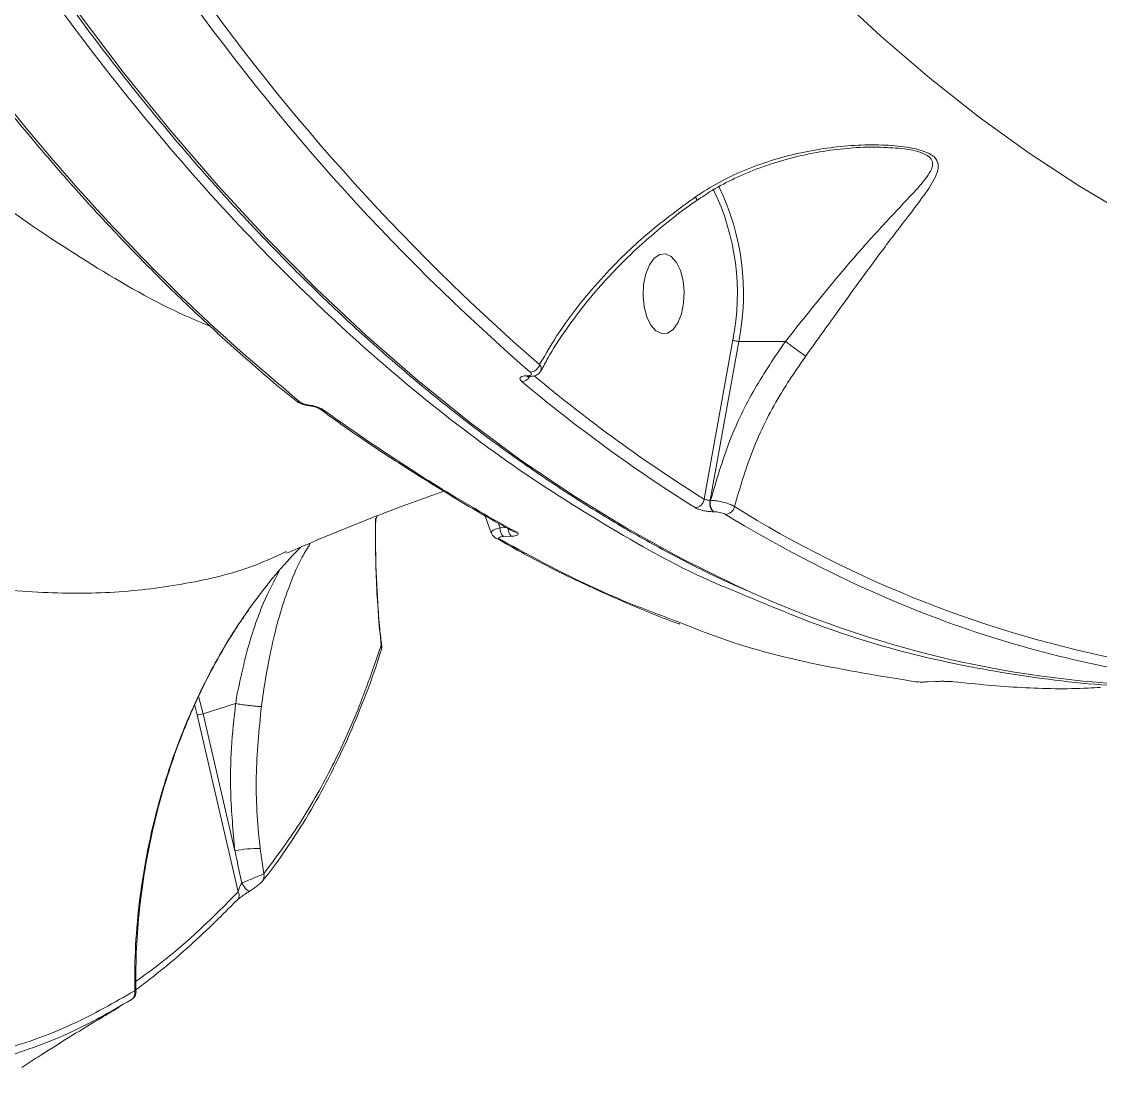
# Model space of a CAD drawing. Header units: millimetres. Extents: x -5550 to 7488, y -4093 to 4627.
# Drawn here: x -2173.9 to -2052.5, y 1529 to 1647.6 of the extents above; entities that cross this region are included whole.
import ezdxf

# ---------------------------------------------------------------- set-up
doc = ezdxf.new("R2010")
doc.units = ezdxf.units.MM
doc.layers.add('DIKOM_ОБЪЕКТ', color=7, linetype='Continuous')

msp = doc.modelspace()

# ---------------------------------------------------------------- linework, layer by layer
at = {"layer": 'DIKOM_ОБЪЕКТ', "color": 7, "linetype": 'Continuous', "lineweight": 15}
for p, q in [((-2093.852, 1611.778), (-2097.085, 1593.858)), ((-2096.406, 1593.733), (-2093.18, 1611.615)), ((-2087.938, 1611.615), (-2093.18, 1611.615)), ((-2117.009, 1607.734), (-2117.078, 1607.734)), ((-2116.872, 1607.651), (-2116.804, 1607.651)), ((-2141.451, 1604.36), (-2141.444, 1604.359)), ((-2096.359, 1593.733), (-2096.406, 1593.733)), ((-2134.042, 1591.57), (-2133.877, 1591.968)), ((-2121.769, 1592.053), (-2121.053, 1590.088)), ((-2096.075, 1592.449), (-2096.028, 1592.449)), ((-2120.051, 1590.632), (-2120.286, 1591.195)), ((-2119.346, 1590.657), (-2120.051, 1590.632)), ((-2119.682, 1589.658), (-2118.789, 1589.689)), ((-2144.109, 1587.967), (-2144.176, 1587.937)), ((-2148.759, 1580.804), (-2148.368, 1581.36)), ((-2071.062, 1573.35), (-2071.916, 1573.305)), ((-2071.916, 1573.305), (-2071.868, 1573.303)), ((-2071.868, 1573.3), (-2071.015, 1573.347)), ((-2071.062, 1573.35), (-2071.015, 1573.348)), ((-2153.473, 1569.721), (-2153.954, 1571.546)), ((-2154.404, 1570.658), (-2154.137, 1569.598)), ((-2153.473, 1569.721), (-2149.809, 1570.856)), ((-2154.137, 1569.598), (-2149.513, 1549.687)), ((-2149.895, 1554.314), (-2153.473, 1569.721)), ((-2146.649, 1551.706), (-2147.046, 1554.562)), ((-2148.226, 1549.778), (-2148.079, 1549.872))]:
    msp.add_line(p, q, dxfattribs=at)
at = {"layer": 'DIKOM_ОБЪЕКТ', "color": 7, "linetype": 'Continuous', "lineweight": 15, "flags": 128}
for points in [[(-2049.09, 1625.676), (-2054.832, 1629.062), (-2060.519, 1632.786), (-2066.144, 1636.845), (-2071.702, 1641.236), (-2077.19, 1645.953), (-2082.6, 1650.993)], [(-2091.741, 1583.371), (-2093.64, 1584.23), (-2099.726, 1587.22), (-2105.764, 1590.553), (-2111.751, 1594.224), (-2117.68, 1598.23), (-2123.546, 1602.57), (-2129.345, 1607.238), (-2135.073, 1612.23), (-2140.722, 1617.543), (-2146.291, 1623.173), (-2151.772, 1629.114), (-2157.163, 1635.361), (-2162.458, 1641.909), (-2167.653, 1648.752)], [(-2099.64, 1614.717), (-2100.048, 1613.71), (-2100.585, 1612.967), (-2101.208, 1612.548), (-2101.867, 1612.488), (-2102.508, 1612.789), (-2103.08, 1613.43), (-2103.535, 1614.357), (-2103.837, 1615.495), (-2103.962, 1616.753), (-2103.899, 1618.028), (-2103.654, 1619.217), (-2103.246, 1620.224), (-2102.709, 1620.967), (-2102.086, 1621.386), (-2101.427, 1621.447), (-2100.785, 1621.145), (-2100.214, 1620.504), (-2099.759, 1619.577), (-2099.457, 1618.439), (-2099.332, 1617.181), (-2099.394, 1615.906), (-2099.64, 1614.717)], [(-2141.498, 1604.43), (-2141.473, 1604.377), (-2141.451, 1604.36)], [(-2149.113, 1550.677), (-2148.994, 1550.469), (-2148.861, 1550.27), (-2148.721, 1550.092), (-2148.583, 1549.945), (-2148.455, 1549.838), (-2148.344, 1549.776), (-2148.257, 1549.764), (-2148.199, 1549.802)]]:
    msp.add_lwpolyline(points, dxfattribs=at)
at = {"layer": 'DIKOM_ОБЪЕКТ', "color": 7, "linetype": 'Continuous', "lineweight": 15}
for centre, radius, start, end in [((-1955.097, 1793.741), 244.735, 214.45513, 229.01533), ((-1955.787, 1793.301), 245.278, 214.45523, 229.01533), ((-2120.152, 1616.969), 26.807, 348.83563, 26.06195), ((-2120.369, 1616.969), 27.712, 348.85877, 25.78339), ((-2116.731, 1609.309), 1.166, 273.76261, 344.33757), ((-2117.675, 1608.223), 1.117, 272.93982, 327.66405), ((-2116.865, 1607.965), 0.314, 227.33104, 269.21307), ((-2116.796, 1607.966), 0.316, 227.40118, 267.77377), ((-2005.583, 1740.077), 172.489, 230.11129, 237.96222), ((-2006.259, 1739.652), 173.115, 229.96411, 237.95971), ((-2142.582, 1605.446), 0.676, 230.93068, 274.12559), ((-2140.102, 1604.592), 0.63, 233.24039, 275.40667), ((-2098.183, 1594.012), 1.109, 274.35271, 352.0228), ((-2095.113, 1593.381), 1.34, 164.78948, 224.08771), ((-2095.065, 1593.382), 1.34, 164.79574, 224.08145), ((-2094.754, 1593.243), 1.1, 274.22589, 348.86591), ((-2024.623, 1703.836), 130.56, 238.06954, 259.08168), ((-2019.836, 1714.276), 143.235, 238.50163, 246.37569), ((-2118.83, 1590.537), 1.225, 175.56656, 225.88323), ((-2117.938, 1590.565), 1.222, 175.39232, 225.81961), ((-2120.117, 1590.052), 0.704, 239.1135, 273.50599), ((-2118.293, 1590.851), 0.677, 240.81653, 273.55907), ((-2042.959, 1691.118), 118.276, 245.64182, 269.68256), ((-2027.626, 1695.891), 123.268, 246.2684, 259.42336), ((-2134.223, 1577.107), 0.827, 343.07312, 20.00347), ((-2154.272, 1572.164), 2.569, 273.00998, 288.10125), ((-2147.231, 1540.207), 14.356, 89.26404, 100.69758), ((-2147.513, 1551.447), 0.902, 322.28743, 16.70007), ((-2150.259, 1549.306), 0.837, 302.44751, 27.06988), ((-2162.071, 1538.33), 0.935, 301.85372, 14.41045)]:
    msp.add_arc(centre, radius, start, end, dxfattribs=at)
for points, knots in [([(-2260.415, 1991.843), (-2260.408, 1989.822), (-2260.387, 1983.963), (-2260.229, 1974.268), (-2259.887, 1962.769), (-2259.38, 1951.293), (-2258.712, 1939.848), (-2257.882, 1928.443), (-2256.891, 1917.086), (-2255.74, 1905.786), (-2254.429, 1894.552), (-2252.96, 1883.391), (-2251.334, 1872.313), (-2249.552, 1861.325), (-2247.615, 1850.435), (-2245.525, 1839.653), (-2243.282, 1828.986), (-2240.89, 1818.442), (-2238.35, 1808.029), (-2235.663, 1797.755), (-2232.832, 1787.627), (-2229.858, 1777.653), (-2226.745, 1767.841), (-2223.493, 1758.198), (-2220.106, 1748.731), (-2216.587, 1739.447), (-2212.937, 1730.354), (-2209.159, 1721.458), (-2205.257, 1712.766), (-2201.233, 1704.284), (-2197.09, 1696.019), (-2192.831, 1687.977), (-2188.46, 1680.164), (-2183.979, 1672.586), (-2179.392, 1665.249), (-2174.703, 1658.158), (-2169.914, 1651.318), (-2165.029, 1644.735), (-2160.052, 1638.414), (-2154.988, 1632.36), (-2149.838, 1626.577), (-2144.608, 1621.07), (-2139.301, 1615.842), (-2133.921, 1610.899), (-2128.473, 1606.243), (-2122.961, 1601.879), (-2117.388, 1597.809), (-2111.759, 1594.039), (-2106.079, 1590.564), (-2100.349, 1587.41), (-2095.664, 1585.042), (-2092.877, 1583.837), (-2092.028, 1583.47)], [0, 0, 0, 0, 0.0107474, 0.0311662, 0.0515854, 0.0720045, 0.0924238, 0.1128431, 0.1332627, 0.1536823, 0.1741021, 0.1945222, 0.2149424, 0.235363, 0.2557837, 0.2762049, 0.2966264, 0.3170482, 0.3374704, 0.3578932, 0.3783163, 0.3987397, 0.4191639, 0.4395884, 0.4600136, 0.4804391, 0.5008653, 0.5212924, 0.5417199, 0.5621478, 0.5825765, 0.6030056, 0.6234354, 0.6438659, 0.6642964, 0.6847274, 0.7051589, 0.7255903, 0.7460215, 0.7664524, 0.7868828, 0.8073123, 0.8277406, 0.8481671, 0.8685915, 0.8890133, 0.9094319, 0.9298468, 0.9502573, 0.9706631, 0.9910633, 1, 1, 1, 1]), ([(-2248.421, 1848.253), (-2247.588, 1843.97), (-2245.343, 1832.43), (-2241.172, 1814.021), (-2235.776, 1793.227), (-2229.731, 1772.854), (-2223.04, 1752.986), (-2215.709, 1733.707), (-2207.9, 1715.442), (-2199.651, 1698.228), (-2191.008, 1682.083), (-2181.832, 1666.741), (-2172.13, 1652.294), (-2161.926, 1638.813), (-2151.443, 1626.597), (-2140.725, 1615.654), (-2129.816, 1605.98), (-2118.545, 1597.373), (-2106.916, 1590.082), (-2098.561, 1585.466), (-2094.089, 1583.701), (-2093.65, 1583.527)], [0, 0, 0, 0, 0.0329057, 0.0886478, 0.1444328, 0.200175, 0.2575363, 0.3149439, 0.3723054, 0.4280473, 0.4838323, 0.5395744, 0.5969356, 0.6543438, 0.7117048, 0.7674462, 0.8232306, 0.8789721, 0.9363325, 0.9937398, 1, 1, 1, 1]), ([(-2276.346, 1800.361), (-2274.784, 1794.808), (-2271.662, 1783.7), (-2266.437, 1767.612), (-2260.819, 1751.987), (-2254.567, 1736.381), (-2247.67, 1720.952), (-2240.097, 1705.84), (-2232.017, 1691.457), (-2223.432, 1677.89), (-2214.356, 1665.214), (-2205.082, 1653.833), (-2195.66, 1643.725), (-2186.137, 1634.848), (-2176.257, 1626.918), (-2166.018, 1620.126), (-2158.095, 1615.568), (-2153.572, 1613.686), (-2152.634, 1613.296)], [0, 0, 0, 0, 0.0603084, 0.1206169, 0.1815257, 0.2424342, 0.3097678, 0.3771529, 0.4444855, 0.5138028, 0.5831775, 0.6524938, 0.7177087, 0.7829726, 0.8481869, 0.9152831, 0.9824338, 1, 1, 1, 1]), ([(-2144.176, 1587.937), (-2145.257, 1587.433), (-2148.575, 1585.883), (-2154.82, 1584.36), (-2162.818, 1583.272), (-2171.506, 1583.207), (-2180.839, 1584.136), (-2190.816, 1586.103), (-2201.441, 1589.123), (-2212.704, 1593.239), (-2224.641, 1598.496), (-2237.087, 1604.852), (-2249.736, 1612.142), (-2262.461, 1620.246), (-2275.191, 1629.059), (-2288.275, 1638.817), (-2301.681, 1649.525), (-2315.363, 1661.166), (-2328.937, 1673.412), (-2342.352, 1686.186), (-2355.566, 1699.408), (-2368.869, 1713.364), (-2382.216, 1728.048), (-2395.581, 1743.387), (-2404.354, 1754.04), (-2408.739, 1759.365)], [0, 0, 0, 0, 0.0209045, 0.0641637, 0.1074556, 0.1507143, 0.1952215, 0.2397647, 0.2842717, 0.3303885, 0.3765055, 0.4232847, 0.4700641, 0.5140002, 0.5579708, 0.6019074, 0.6471239, 0.6923774, 0.7375949, 0.7807363, 0.8239091, 0.8670507, 0.911356, 0.9556947, 1, 1, 1, 1]), ([(-2182.857, 1647.261), (-2181.934, 1646.015), (-2179.381, 1642.567), (-2175.097, 1637.207), (-2170.02, 1631.168), (-2164.865, 1625.425), (-2159.639, 1619.969), (-2154.339, 1614.785), (-2148.951, 1609.907), (-2145.166, 1606.626), (-2143.161, 1605.058), (-2143, 1604.932)], [0, 0, 0, 0, 0.0741269, 0.205133, 0.3360714, 0.4666817, 0.5968877, 0.7270852, 0.8576689, 0.9885181, 1, 1, 1, 1]), ([(-2142.534, 1604.771), (-2145.987, 1607.686), (-2152.894, 1613.516), (-2162.97, 1623.63), (-2172.837, 1634.659), (-2179.164, 1642.887), (-2182.327, 1647.001)], [0, 0, 0, 0, 0.2486163, 0.4972329, 0.7486171, 1, 1, 1, 1]), ([(-2085.66, 1609.963), (-2084.894, 1611.021), (-2083.249, 1613.293), (-2080.835, 1616.683), (-2078.155, 1620.369), (-2075.377, 1624.062), (-2072.956, 1627.189), (-2071.466, 1629.288), (-2070.807, 1630.627), (-2070.651, 1631.545), (-2070.961, 1632.153), (-2071.5, 1632.625), (-2072.394, 1633.086), (-2074.41, 1633.542), (-2077.106, 1633.755), (-2081.197, 1633.681), (-2086.473, 1632.951), (-2091.571, 1631.364), (-2095.433, 1629.561), (-2097.185, 1628.44), (-2098.066, 1627.876)], [0, 0, 0, 0, 0.0590561, 0.1267721, 0.1965301, 0.2899967, 0.3861933, 0.45277, 0.4864316, 0.5209069, 0.5489139, 0.5542502, 0.5800464, 0.6152113, 0.6617343, 0.7094932, 0.8061395, 0.9056045, 0.9525536, 1, 1, 1, 1]), ([(-2097.902, 1627.459), (-2097.338, 1627.847), (-2095.97, 1628.788), (-2093.585, 1630.022), (-2090.76, 1631.213), (-2087.689, 1632.18), (-2084.535, 1632.894), (-2081.439, 1633.321), (-2079.012, 1633.484), (-2077.638, 1633.455), (-2077.214, 1633.446)], [0, 0, 0, 0, 0.092856, 0.2248944, 0.364422, 0.5106275, 0.6640435, 0.8059263, 0.9399965, 1, 1, 1, 1]), ([(-2077.2, 1633.447), (-2076.302, 1633.413), (-2074.709, 1633.351), (-2072.798, 1632.963), (-2071.953, 1632.549), (-2071.486, 1632.126), (-2071.279, 1631.573), (-2071.58, 1630.748), (-2072.434, 1629.528), (-2074.185, 1627.623), (-2076.92, 1624.756), (-2079.956, 1621.376), (-2082.872, 1617.925), (-2085.416, 1614.771), (-2087.148, 1612.612), (-2087.933, 1611.613), (-2087.933, 1611.613)], [0, 0, 0, 0, 0.0657144, 0.1165042, 0.152602, 0.1600582, 0.1997108, 0.2493262, 0.3009167, 0.4028741, 0.5482374, 0.6970441, 0.8021606, 0.9097135, 0.9999497, 1, 1, 1, 1]), ([(-2077.903, 1633.451), (-2077.751, 1633.46), (-2077.512, 1633.474), (-2077.283, 1633.454), (-2077.2, 1633.447)], [0, 0, 0, 0, 0.6379811, 1, 1, 1, 1]), ([(-2098.066, 1627.876), (-2099.845, 1626.569), (-2103.449, 1623.922), (-2107.569, 1619.944), (-2110.859, 1616.182), (-2113.45, 1612.724), (-2114.885, 1610.243), (-2115.608, 1608.994)], [0, 0, 0, 0, 0.2398779, 0.4858746, 0.6394216, 0.8185467, 1, 1, 1, 1]), ([(-2115.421, 1608.325), (-2115.166, 1608.815), (-2114.432, 1610.228), (-2112.935, 1612.548), (-2110.965, 1615.263), (-2108.751, 1617.918), (-2106.335, 1620.481), (-2103.737, 1622.935), (-2100.964, 1625.236), (-2099.015, 1626.755), (-2097.959, 1627.451), (-2097.919, 1627.478)], [0, 0, 0, 0, 0.0706055, 0.2032335, 0.3361351, 0.4693144, 0.6021863, 0.7334677, 0.8644143, 0.9948467, 1, 1, 1, 1]), ([(-2097.927, 1627.49), (-2097.92, 1627.512), (-2097.908, 1627.55), (-2097.983, 1627.719), (-2098.045, 1627.836), (-2098.066, 1627.876)], [0, 0, 0, 0, 0.4690341, 0.8172211, 1, 1, 1, 1]), ([(-2087.938, 1611.615), (-2089.13, 1609.862), (-2091.542, 1606.315), (-2094.451, 1600.277), (-2095.701, 1595.988), (-2096.359, 1593.733)], [0, 0, 0, 0, 0.3165675, 0.6406656, 1, 1, 1, 1]), ([(-2093.852, 1611.778), (-2093.842, 1611.772), (-2093.823, 1611.76), (-2093.765, 1611.73), (-2093.662, 1611.69), (-2093.503, 1611.648), (-2093.332, 1611.62), (-2093.231, 1611.616), (-2093.18, 1611.615)], [0, 0, 0, 0, 0.0702473, 0.1414707, 0.3560972, 0.5706995, 0.785343, 1, 1, 1, 1]), ([(-2087.933, 1611.613), (-2087.934, 1611.613), (-2087.936, 1611.614), (-2087.938, 1611.615), (-2087.938, 1611.615)], [0, 0, 0, 0, 0.6163754, 1, 1, 1, 1]), ([(-2085.66, 1609.963), (-2085.679, 1609.977), (-2085.756, 1610.028), (-2085.974, 1610.178), (-2086.373, 1610.46), (-2086.913, 1610.85), (-2087.466, 1611.258), (-2087.777, 1611.495), (-2087.933, 1611.613)], [0, 0, 0, 0, 0.038097, 0.1491975, 0.3619067, 0.5745956, 0.7873024, 1, 1, 1, 1]), ([(-2093.675, 1593.031), (-2093.053, 1595.146), (-2091.791, 1599.433), (-2088.975, 1605.141), (-2086.66, 1608.508), (-2085.66, 1609.963)], [0, 0, 0, 0, 0.3558559, 0.7214815, 1, 1, 1, 1]), ([(-2115.45, 1608.337), (-2115.421, 1608.432), (-2115.362, 1608.625), (-2115.525, 1608.869), (-2115.608, 1608.994)], [0, 0, 0, 0, 0.488533, 1, 1, 1, 1]), ([(-2117.078, 1607.734), (-2117.15, 1607.732), (-2117.364, 1607.726), (-2117.644, 1607.661), (-2117.825, 1607.52), (-2117.833, 1607.326), (-2117.69, 1607.18), (-2117.618, 1607.107)], [0, 0, 0, 0, 0.1082939, 0.3204353, 0.543079, 0.7716006, 1, 1, 1, 1]), ([(-2117.045, 1607.638), (-2117.047, 1607.638), (-2117.055, 1607.635), (-2117.008, 1607.645), (-2116.944, 1607.652), (-2116.88, 1607.65), (-2116.87, 1607.65)], [0, 0, 0, 0, 0.1193671, 0.4675128, 0.9110997, 1, 1, 1, 1]), ([(-2116.654, 1608.145), (-2116.607, 1608.097), (-2116.513, 1608), (-2116.519, 1607.873), (-2116.637, 1607.781), (-2116.821, 1607.739), (-2116.961, 1607.735), (-2117.009, 1607.734)], [0, 0, 0, 0, 0.2288317, 0.4578475, 0.6785044, 0.8883708, 1, 1, 1, 1]), ([(-2116.807, 1607.661), (-2116.589, 1607.671), (-2116.192, 1607.69), (-2115.705, 1607.948), (-2115.526, 1608.218), (-2115.453, 1608.33)], [0, 0, 0, 0, 0.4165079, 0.7586389, 1, 1, 1, 1]), ([(-2142.995, 1604.93), (-2142.952, 1604.89), (-2142.785, 1604.734), (-2142.378, 1604.565), (-2141.878, 1604.406), (-2141.551, 1604.382), (-2141.45, 1604.374)], [0, 0, 0, 0, 0.1111228, 0.4318451, 0.8239171, 1, 1, 1, 1]), ([(-2141.498, 1604.43), (-2141.573, 1604.44), (-2141.762, 1604.465), (-2142.054, 1604.537), (-2142.346, 1604.644), (-2142.471, 1604.729), (-2142.534, 1604.771)], [0, 0, 0, 0, 0.1836315, 0.4626498, 0.7309659, 1, 1, 1, 1]), ([(-2140.043, 1603.964), (-2140.145, 1604.027), (-2140.349, 1604.151), (-2140.8, 1604.305), (-2141.199, 1604.393), (-2141.432, 1604.422), (-2141.498, 1604.43)], [0, 0, 0, 0, 0.2927858, 0.5849549, 0.8819916, 1, 1, 1, 1]), ([(-2141.445, 1604.355), (-2141.382, 1604.349), (-2141.203, 1604.33), (-2140.923, 1604.265), (-2140.67, 1604.181), (-2140.53, 1604.117), (-2140.467, 1604.077), (-2140.469, 1604.079), (-2140.469, 1604.079)], [0, 0, 0, 0, 0.148678, 0.4225317, 0.6469166, 0.8275465, 0.9656587, 1, 1, 1, 1]), ([(-2140.331, 1604.01), (-2139.386, 1603.328), (-2136.427, 1601.19), (-2131.461, 1597.894), (-2125.449, 1594.148), (-2121.166, 1591.618), (-2118.898, 1590.418), (-2118.616, 1590.269)], [0, 0, 0, 0, 0.1300595, 0.4071645, 0.6844398, 0.9607389, 1, 1, 1, 1]), ([(-2118.251, 1590.175), (-2118.598, 1590.366), (-2120.333, 1591.321), (-2124.819, 1593.895), (-2131.732, 1598.159), (-2137.271, 1602.028), (-2140.043, 1603.964)], [0, 0, 0, 0, 0.0480621, 0.2403217, 0.6198798, 1, 1, 1, 1]), ([(-2144.106, 1587.774), (-2142.323, 1588.539), (-2138.051, 1590.374), (-2132.141, 1592.702), (-2128.05, 1594.169), (-2126.387, 1594.766)], [0, 0, 0, 0, 0.2982391, 0.7145888, 1, 1, 1, 1]), ([(-2098.099, 1592.906), (-2098.002, 1592.854), (-2097.808, 1592.751), (-2097.365, 1592.614), (-2096.871, 1592.511), (-2096.421, 1592.457), (-2096.173, 1592.451), (-2096.075, 1592.449)], [0, 0, 0, 0, 0.215044, 0.4299516, 0.6447036, 0.8592154, 1, 1, 1, 1]), ([(-2096.406, 1593.733), (-2096.438, 1593.734), (-2096.521, 1593.735), (-2096.672, 1593.75), (-2096.837, 1593.778), (-2096.986, 1593.815), (-2097.052, 1593.844), (-2097.085, 1593.858)], [0, 0, 0, 0, 0.1407126, 0.3551729, 0.5700136, 0.7848875, 1, 1, 1, 1]), ([(-2093.675, 1593.031), (-2093.803, 1593.103), (-2094.06, 1593.246), (-2094.646, 1593.448), (-2095.299, 1593.609), (-2095.897, 1593.705), (-2096.227, 1593.725), (-2096.359, 1593.733)], [0, 0, 0, 0, 0.2142512, 0.4283081, 0.6427413, 0.8576073, 1, 1, 1, 1]), ([(-2134.066, 1591.722), (-2134.068, 1589.374), (-2134.073, 1584.534), (-2133.659, 1579.819), (-2133.446, 1577.39)], [0, 0, 0, 0, 0.4849553, 1, 1, 1, 1]), ([(-2096.028, 1592.449), (-2095.962, 1592.448), (-2095.795, 1592.444), (-2095.493, 1592.407), (-2095.163, 1592.339), (-2094.868, 1592.248), (-2094.738, 1592.181), (-2094.673, 1592.147)], [0, 0, 0, 0, 0.1422903, 0.3570981, 0.5715246, 0.7856647, 1, 1, 1, 1]), ([(-2133.38, 1577.422), (-2133.454, 1578.039), (-2133.749, 1580.514), (-2133.976, 1584.957), (-2134.118, 1589.066), (-2134.051, 1591.296), (-2134.042, 1591.578)], [0, 0, 0, 0, 0.1337601, 0.5368445, 0.9413822, 1, 1, 1, 1]), ([(-2120.051, 1590.632), (-2120.235, 1590.584), (-2120.604, 1590.488), (-2120.937, 1590.317), (-2121.078, 1590.181), (-2121.027, 1590.118), (-2121.015, 1590.102)], [0, 0, 0, 0, 0.3021317, 0.6044749, 0.9020612, 1, 1, 1, 1]), ([(-2121.025, 1590.1), (-2121.011, 1590.052), (-2120.97, 1589.902), (-2120.807, 1589.697), (-2120.625, 1589.53), (-2120.501, 1589.466), (-2120.461, 1589.446)], [0, 0, 0, 0, 0.159472, 0.4955514, 0.8350456, 1, 1, 1, 1]), ([(-2120.295, 1589.388), (-2119.292, 1588.813), (-2116.383, 1587.145), (-2111.518, 1584.707), (-2105.71, 1582.106), (-2101.813, 1580.481), (-2099.847, 1579.816), (-2099.836, 1579.812)], [0, 0, 0, 0, 0.1490989, 0.4325189, 0.715809, 0.9984034, 1, 1, 1, 1]), ([(-2120.074, 1589.349), (-2120.107, 1589.37), (-2120.185, 1589.421), (-2120.219, 1589.502), (-2120.149, 1589.58), (-2119.967, 1589.638), (-2119.777, 1589.651), (-2119.682, 1589.658)], [0, 0, 0, 0, 0.1488002, 0.3487582, 0.5573713, 0.7790959, 1, 1, 1, 1]), ([(-2099.535, 1579.883), (-2102.528, 1580.998), (-2109.444, 1583.576), (-2116.226, 1587.259), (-2120.074, 1589.349)], [0, 0, 0, 0, 0.4327045, 1, 1, 1, 1]), ([(-2118.789, 1589.689), (-2118.652, 1589.698), (-2118.378, 1589.717), (-2118.111, 1589.8), (-2118.001, 1589.913), (-2118.045, 1590.044), (-2118.184, 1590.132), (-2118.251, 1590.175)], [0, 0, 0, 0, 0.2064339, 0.4133627, 0.6142447, 0.8135036, 1, 1, 1, 1]), ([(-2118.62, 1590.257), (-2118.616, 1590.255), (-2118.609, 1590.252), (-2118.613, 1590.254), (-2118.614, 1590.255)], [0, 0, 0, 0, 0.5146823, 1, 1, 1, 1]), ([(-2142.472, 1588.468), (-2142.769, 1588.166), (-2143.977, 1586.942), (-2146.018, 1584.6), (-2147.604, 1582.456), (-2148.402, 1581.377)], [0, 0, 0, 0, 0.1396258, 0.5671556, 1, 1, 1, 1]), ([(-2146.911, 1570.546), (-2146.758, 1571.605), (-2146.448, 1573.76), (-2145.827, 1577.059), (-2145.027, 1580.367), (-2143.871, 1583.953), (-2142.646, 1586.894), (-2141.694, 1588.418), (-2141.37, 1588.935)], [0, 0, 0, 0, 0.1359884, 0.2765032, 0.4462267, 0.6208065, 0.8712282, 1, 1, 1, 1]), ([(-2144.88, 1585.821), (-2145.494, 1584.665), (-2146.551, 1582.674), (-2147.811, 1579.234), (-2148.698, 1576.239), (-2149.31, 1573.399), (-2149.709, 1571.721), (-2149.805, 1570.857), (-2149.805, 1570.856)], [0, 0, 0, 0, 0.2930735, 0.5048266, 0.7162344, 0.8581456, 0.9999413, 1, 1, 1, 1]), ([(-2093.65, 1583.527), (-2090.071, 1582.014), (-2082.588, 1578.85), (-2071.042, 1575.607), (-2059.102, 1573.552), (-2050.402, 1572.688), (-2045.702, 1572.908), (-2044.995, 1572.941)], [0, 0, 0, 0, 0.2238977, 0.4681337, 0.7125582, 0.9567937, 1, 1, 1, 1]), ([(-2148.402, 1581.377), (-2149.147, 1580.269), (-2151.388, 1576.943), (-2154.517, 1570.954), (-2157.144, 1564.266), (-2158.896, 1558.239), (-2160.039, 1552.964), (-2160.799, 1547.653), (-2161.164, 1542.826), (-2161.165, 1539.822), (-2161.166, 1538.563)], [0, 0, 0, 0, 0.0853511, 0.2564126, 0.4312519, 0.5497445, 0.6682529, 0.79011, 0.9119749, 1, 1, 1, 1]), ([(-2161.04, 1538.454), (-2161.042, 1539.901), (-2161.048, 1542.807), (-2160.717, 1547.241), (-2160.139, 1551.71), (-2159.298, 1556.14), (-2158.2, 1560.487), (-2156.871, 1564.703), (-2155.316, 1568.774), (-2153.562, 1572.67), (-2151.606, 1576.347), (-2150.005, 1579.055), (-2148.992, 1580.478), (-2148.759, 1580.804)], [0, 0, 0, 0, 0.1021842, 0.2051899, 0.3080217, 0.4106079, 0.5099957, 0.6076442, 0.7031611, 0.7961481, 0.8864173, 0.973978, 1, 1, 1, 1]), ([(-2073.255, 1573.32), (-2077.187, 1573.952), (-2085.05, 1575.217), (-2093.818, 1577.563), (-2098.607, 1579.507), (-2099.535, 1579.883)], [0, 0, 0, 0, 0.4463967, 0.8927932, 1, 1, 1, 1]), ([(-2133.446, 1577.39), (-2134.291, 1574.933), (-2135.982, 1570.02), (-2139.093, 1563.348), (-2142.587, 1557.155), (-2145.295, 1553.522), (-2146.649, 1551.706)], [0, 0, 0, 0, 0.249122, 0.4982428, 0.7491222, 1, 1, 1, 1]), ([(-2133.387, 1577.421), (-2133.381, 1577.424), (-2133.362, 1577.432), (-2133.412, 1577.407), (-2133.446, 1577.39)], [0, 0, 0, 0, 0.3111391, 1, 1, 1, 1]), ([(-2133.446, 1576.871), (-2133.426, 1576.918), (-2133.359, 1577.073), (-2133.366, 1577.278), (-2133.371, 1577.42)], [0, 0, 0, 0, 0.3008783, 1, 1, 1, 1]), ([(-2146.8, 1550.895), (-2146.786, 1550.912), (-2145.823, 1552.042), (-2144.08, 1554.527), (-2141.587, 1558.36), (-2139.304, 1562.477), (-2137.199, 1566.827), (-2135.307, 1571.445), (-2134.059, 1574.8), (-2133.499, 1576.682), (-2133.443, 1576.87)], [0, 0, 0, 0, 0.0024207, 0.1652215, 0.3282531, 0.4915315, 0.6549083, 0.8183099, 0.9818246, 1, 1, 1, 1]), ([(-2071.916, 1573.305), (-2071.997, 1573.301), (-2072.168, 1573.293), (-2072.47, 1573.288), (-2072.78, 1573.29), (-2073.064, 1573.301), (-2073.192, 1573.314), (-2073.255, 1573.32)], [0, 0, 0, 0, 0.1798796, 0.380081, 0.5812534, 0.79073, 1, 1, 1, 1]), ([(-2069.008, 1573.316), (-2069.104, 1573.326), (-2069.296, 1573.345), (-2069.737, 1573.364), (-2070.22, 1573.371), (-2070.684, 1573.366), (-2070.943, 1573.355), (-2071.062, 1573.35)], [0, 0, 0, 0, 0.2131329, 0.426499, 0.6306135, 0.8288946, 1, 1, 1, 1]), ([(-2052.492, 1572.675), (-2052.954, 1572.649), (-2055.875, 1572.489), (-2061.35, 1572.554), (-2066.454, 1573.062), (-2069.008, 1573.316)], [0, 0, 0, 0, 0.0857994, 0.5425609, 1, 1, 1, 1]), ([(-2149.809, 1570.856), (-2149.993, 1569.204), (-2150.362, 1565.886), (-2150.456, 1560.34), (-2150.098, 1556.493), (-2149.895, 1554.314)], [0, 0, 0, 0, 0.3006492, 0.6037195, 1, 1, 1, 1]), ([(-2149.805, 1570.856), (-2149.806, 1570.856), (-2149.808, 1570.856), (-2149.809, 1570.856), (-2149.809, 1570.856)], [0, 0, 0, 0, 0.8196705, 1, 1, 1, 1]), ([(-2149.805, 1570.856), (-2149.599, 1570.823), (-2149.187, 1570.758), (-2148.502, 1570.666), (-2147.865, 1570.594), (-2147.337, 1570.548), (-2147.056, 1570.536), (-2146.945, 1570.541), (-2146.919, 1570.544), (-2146.911, 1570.546)], [0, 0, 0, 0, 0.1799416, 0.3599154, 0.5398771, 0.7198469, 0.8997992, 0.9677431, 1, 1, 1, 1]), ([(-2147.046, 1554.562), (-2147.059, 1554.673), (-2147.37, 1557.344), (-2147.696, 1562.699), (-2147.174, 1567.913), (-2146.911, 1570.546)], [0, 0, 0, 0, 0.0209706, 0.5055766, 1, 1, 1, 1]), ([(-2149.895, 1554.314), (-2149.827, 1553.99), (-2149.572, 1552.776), (-2149.307, 1551.565), (-2149.113, 1550.677)], [0, 0, 0, 0, 0.2664699, 1, 1, 1, 1]), ([(-2146.649, 1551.706), (-2146.736, 1551.668), (-2146.909, 1551.592), (-2147.406, 1551.385), (-2148.012, 1551.133), (-2148.613, 1550.884), (-2148.97, 1550.736), (-2149.113, 1550.677)], [0, 0, 0, 0, 0.2120659, 0.423996, 0.6396534, 0.8561462, 1, 1, 1, 1]), ([(-2149.113, 1550.677), (-2149.153, 1550.613), (-2149.249, 1550.461), (-2149.364, 1550.204), (-2149.462, 1549.932), (-2149.497, 1549.769), (-2149.513, 1549.687)], [0, 0, 0, 0, 0.1964662, 0.4612123, 0.7333514, 1, 1, 1, 1]), ([(-2148.079, 1549.872), (-2148.002, 1549.921), (-2147.782, 1550.061), (-2147.411, 1550.328), (-2147.066, 1550.622), (-2146.879, 1550.773), (-2146.801, 1550.894), (-2146.798, 1550.899)], [0, 0, 0, 0, 0.1470478, 0.4198712, 0.7326102, 0.9895894, 1, 1, 1, 1]), ([(-2149.513, 1549.687), (-2152.366, 1546.845), (-2156.067, 1543.156), (-2160.101, 1540.287), (-2161.027, 1539.628)], [0, 0, 0, 0, 0.770562, 1, 1, 1, 1]), ([(-2149.81, 1548.6), (-2149.723, 1548.682), (-2149.549, 1548.846), (-2149.125, 1549.176), (-2148.655, 1549.512), (-2148.341, 1549.712), (-2148.199, 1549.802)], [0, 0, 0, 0, 0.2591304, 0.517717, 0.781196, 1, 1, 1, 1]), ([(-2161.037, 1538.673), (-2159.986, 1539.469), (-2156.899, 1541.81), (-2153.191, 1545.213), (-2150.555, 1547.853), (-2149.81, 1548.6)], [0, 0, 0, 0, 0.2701675, 0.7936762, 1, 1, 1, 1]), ([(-2161.166, 1538.563), (-2163.476, 1537.233), (-2168.098, 1534.573), (-2175.838, 1531.817), (-2184.113, 1529.905), (-2190.136, 1529.486), (-2193.147, 1529.277)], [0, 0, 0, 0, 0.2486159, 0.4972316, 0.7486159, 1, 1, 1, 1]), ([(-2161.555, 1537.551), (-2161.537, 1537.561), (-2161.502, 1537.583), (-2161.47, 1537.605), (-2161.422, 1537.639), (-2161.321, 1537.719), (-2161.186, 1537.87), (-2161.049, 1538.13), (-2161.033, 1538.332), (-2161.023, 1538.454)], [0, 0, 0, 0, 0.1079528, 0.2181797, 0.2698252, 0.3305008, 0.5404089, 0.7228876, 1, 1, 1, 1]), ([(-2161.037, 1538.454), (-2161.039, 1538.485), (-2161.043, 1538.535), (-2161.131, 1538.555), (-2161.166, 1538.563)], [0, 0, 0, 0, 0.6166398, 1, 1, 1, 1]), ([(-2185.248, 1529.032), (-2185.092, 1529.046), (-2181.989, 1529.328), (-2176.428, 1530.811), (-2168.594, 1533.487), (-2163.916, 1536.187), (-2161.578, 1537.536)], [0, 0, 0, 0, 0.017146, 0.3423502, 0.6711746, 1, 1, 1, 1]), ([(-2173.862, 1529.939), (-2173.261, 1530.327), (-2170.394, 1532.179), (-2166.742, 1534.461), (-2163.715, 1536.227), (-2162.929, 1536.685)], [0, 0, 0, 0, 0.1640495, 0.7829328, 1, 1, 1, 1])]:
    msp.add_open_spline(points, degree=3, knots=knots, dxfattribs=at)

doc.saveas('drawing.dxf')
